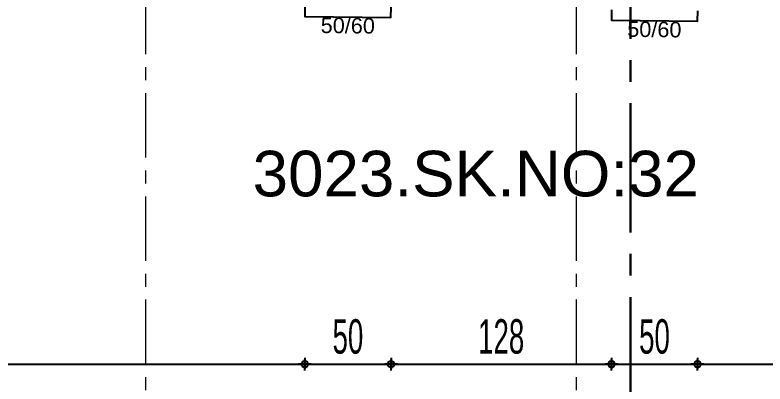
# Model space of a CAD drawing. Extents: x 386248 to 427517, y 4539405 to 4542296.
# Drawn here: x 396937.8 to 397373.1, y 4540017.7 to 4540232 of the extents above; entities that cross this region are included whole.
import ezdxf
from ezdxf.enums import TextEntityAlignment as Align

# ---------------------------------------------------------------- set-up
doc = ezdxf.new("R2010")
doc.units = 0
for name, pattern in [('CENTER', [2, 1.25, -0.25, 0.25, -0.25]), ('CENTER2', [1.125, 0.75, -0.125, 0.125, -0.125]), ('CENTERX2', [4, 2.5, -0.5, 0.5, -0.5])]:
    doc.linetypes.add(name, pattern=pattern)
for name, color, linetype, lineweight in [('AKS', 251, 'CENTERX2', 20), ('GOR1', 51, 'Continuous', 25), ('OLCU10', 2, 'Continuous', 25), ('YAZILAR', 1, 'Continuous', 30), ('ölçü20', 1, 'Continuous', 20)]:
    doc.layers.add(name, color=color, linetype=linetype, lineweight=lineweight)
for name, color, linetype in [('penc-yazi', 7, 'Continuous'), ('pencere', 7, 'Continuous'), ('Standart', 7, 'Continuous')]:
    doc.layers.add(name, color=color, linetype=linetype)
doc.styles.add('RomanSTA', font='')
doc.styles.get("Standard").update_dxf_attribs({"font": 'arial.ttf'})
doc.styles.add('T', font='ISOt.shx', dxfattribs={"width": 0.6})
doc.styles.get('RomanSTA').set_extended_font_data('Arial')
doc.dimstyles.new('DOT2', dxfattribs={"dimtxt": 20, "dimasz": 0.7, "dimexe": 5, "dimexo": 5, "dimgap": 6, "dimtad": 1, "dimdec": 0, "dimdsep": 46, "dimtxsty": 'T', "dimblk1": 'SEL2', "dimblk2": 'SEL2', "dimsah": 1, "dimcen": 0, "dimse1": 1, "dimse2": 1, "dimclrd": 256, "dimclre": 256, "dimclrt": 256, "dimadec": 0, "dimazin": 0, "dimtfac": 1, "dimtdec": 0, "dimtix": 1, "dimtmove": 2, "dimatfit": 3, "dimldrblk": 'SEL2', "dimfxl": 1, "dimtolj": 1, "dimtzin": 0, "dimarcsym": 0})

# ---------------------------------------------------------------- blocks, each defined once
blk = doc.blocks.new('SEL2')
at = {"layer": 'OLCU10'}
for p, q in [((5.25, 0), (-5.25, 0)), ((0, 5.25), (0, -3.95))]:
    blk.add_line(p, q, dxfattribs=at)
blk.add_circle((0, 0), 2.75, dxfattribs=at)
blk = doc.blocks.new('*D2445')
at = {"layer": 'Defpoints', "color": 0}
for p in [(396496.17, 4540282.16), (397106.03, 4540231.22), (397106.03, 4540029.21)]:
    blk.add_point(p, dxfattribs=at)
at = {"layer": 'ölçü20', "lineweight": -2}
blk.add_line((396496.87, 4540029.21), (397105.33, 4540029.21), dxfattribs=at)
at = {"layer": 'ölçü20', "linetype": 'ByBlock', "lineweight": -2, "xscale": 0.7, "yscale": 0.7, "zscale": 0.7, "rotation": 180}
blk.add_blockref('SEL2', (396496.17, 4540029.21), dxfattribs=at)
at = {"layer": 'ölçü20', "linetype": 'ByBlock', "lineweight": -2, "xscale": 0.7, "yscale": 0.7, "zscale": 0.7}
blk.add_blockref('SEL2', (397106.03, 4540029.21), dxfattribs=at)
at = {"layer": 'ölçü20', "insert": (396801.1, 4540045.21), "char_height": 20, "attachment_point": 5, "style": 'T'}
blk.add_mtext('\\A1;610', dxfattribs=at)
blk = doc.blocks.new('*D2446')
at = {"layer": 'Defpoints', "color": 0}
for p in [(397106.03, 4540231.22), (397156.03, 4540230.59), (397156.03, 4540029.21)]:
    blk.add_point(p, dxfattribs=at)
at = {"layer": 'ölçü20', "lineweight": -2}
blk.add_line((397106.73, 4540029.21), (397155.33, 4540029.21), dxfattribs=at)
at = {"layer": 'ölçü20', "linetype": 'ByBlock', "lineweight": -2, "xscale": 0.7, "yscale": 0.7, "zscale": 0.7, "rotation": 180}
blk.add_blockref('SEL2', (397106.03, 4540029.21), dxfattribs=at)
at = {"layer": 'ölçü20', "linetype": 'ByBlock', "lineweight": -2, "xscale": 0.7, "yscale": 0.7, "zscale": 0.7}
blk.add_blockref('SEL2', (397156.03, 4540029.21), dxfattribs=at)
at = {"layer": 'ölçü20', "insert": (397131.03, 4540045.21), "char_height": 20, "attachment_point": 5, "style": 'T'}
blk.add_mtext('\\A1;50', dxfattribs=at)
blk = doc.blocks.new('*D2447')
at = {"layer": 'Defpoints', "color": 0}
for p in [(397156.03, 4540230.59), (397283.93, 4540229), (397283.93, 4540029.21)]:
    blk.add_point(p, dxfattribs=at)
at = {"layer": 'ölçü20', "lineweight": -2}
blk.add_line((397156.73, 4540029.21), (397283.23, 4540029.21), dxfattribs=at)
at = {"layer": 'ölçü20', "linetype": 'ByBlock', "lineweight": -2, "xscale": 0.7, "yscale": 0.7, "zscale": 0.7, "rotation": 180}
blk.add_blockref('SEL2', (397156.03, 4540029.21), dxfattribs=at)
at = {"layer": 'ölçü20', "linetype": 'ByBlock', "lineweight": -2, "xscale": 0.7, "yscale": 0.7, "zscale": 0.7}
blk.add_blockref('SEL2', (397283.93, 4540029.21), dxfattribs=at)
at = {"layer": 'ölçü20', "insert": (397219.98, 4540045.21), "char_height": 20, "attachment_point": 5, "style": 'T'}
blk.add_mtext('\\A1;128', dxfattribs=at)
blk = doc.blocks.new('*D2448')
at = {"layer": 'Defpoints', "color": 0}
for p in [(397283.93, 4540229), (397333.93, 4540228.37), (397333.93, 4540029.21)]:
    blk.add_point(p, dxfattribs=at)
at = {"layer": 'ölçü20', "lineweight": -2}
blk.add_line((397284.63, 4540029.21), (397333.23, 4540029.21), dxfattribs=at)
at = {"layer": 'ölçü20', "linetype": 'ByBlock', "lineweight": -2, "xscale": 0.7, "yscale": 0.7, "zscale": 0.7, "rotation": 180}
blk.add_blockref('SEL2', (397283.93, 4540029.21), dxfattribs=at)
at = {"layer": 'ölçü20', "linetype": 'ByBlock', "lineweight": -2, "xscale": 0.7, "yscale": 0.7, "zscale": 0.7}
blk.add_blockref('SEL2', (397333.93, 4540029.21), dxfattribs=at)
at = {"layer": 'ölçü20', "insert": (397308.93, 4540045.21), "char_height": 20, "attachment_point": 5, "style": 'T'}
blk.add_mtext('\\A1;50', dxfattribs=at)
blk = doc.blocks.new('*D2449')
at = {"layer": 'Defpoints', "color": 0}
for p in [(397333.93, 4540228.37), (397491.39, 4540226.41), (397491.39, 4540029.21)]:
    blk.add_point(p, dxfattribs=at)
at = {"layer": 'ölçü20', "lineweight": -2}
blk.add_line((397334.63, 4540029.21), (397490.69, 4540029.21), dxfattribs=at)
at = {"layer": 'ölçü20', "linetype": 'ByBlock', "lineweight": -2, "xscale": 0.7, "yscale": 0.7, "zscale": 0.7, "rotation": 180}
blk.add_blockref('SEL2', (397333.93, 4540029.21), dxfattribs=at)
at = {"layer": 'ölçü20', "linetype": 'ByBlock', "lineweight": -2, "xscale": 0.7, "yscale": 0.7, "zscale": 0.7}
blk.add_blockref('SEL2', (397491.39, 4540029.21), dxfattribs=at)
at = {"layer": 'ölçü20', "insert": (397412.66, 4540045.21), "char_height": 20, "attachment_point": 5, "style": 'T'}
blk.add_mtext('\\A1;157', dxfattribs=at)
blk = doc.blocks.new('G$C5DD4B624')
at = {"layer": 'Standart', "color": 2, "linetype": 'CENTER2', "lineweight": 30, "ltscale": 100}
blk.add_lwpolyline([(1065.54, 2101.93), (1065.54, 112.65)], dxfattribs=at)

msp = doc.modelspace()

# ---------------------------------------------------------------- linework, layer by layer
at = {"layer": 'AKS', "linetype": 'CENTER', "ltscale": 30}
for p, q in [((397013.733, 4539849.21), (397013.733, 4541877.375)), ((397263.733, 4539849.21), (397263.733, 4541877.375))]:
    msp.add_line(p, q, dxfattribs=at)
at = {"layer": 'pencere'}
for points in [[(397106.105, 4540237.217), (397106.03, 4540231.217), (397156.026, 4540230.593), (397156.101, 4540236.593)], [(397284.007, 4540234.997), (397283.932, 4540228.997), (397333.928, 4540228.373), (397334.003, 4540234.373)]]:
    msp.add_lwpolyline(points, dxfattribs=at)

# ---------------------------------------------------------------- block references
at = {"layer": 'GOR1'}
msp.add_blockref('G$C5DD4B624', (396229.394, 4539766.311), dxfattribs=at)

# ---------------------------------------------------------------- texts
at = {"layer": 'penc-yazi'}
for p in [(397130.966, 4540225.906), (397308.868, 4540223.686)]:
    msp.add_text('50/60', height=9, rotation=359.2851, dxfattribs=at).set_placement(p, align=Align.MIDDLE_CENTER)
at = {"layer": 'YAZILAR', "color": 0, "style": 'RomanSTA'}
msp.add_text('3023.SK.NO:32', height=26.47628, dxfattribs=at).set_placement((397075.711, 4540126.701))

# ---------------------------------------------------------------- dimensions: what is measured, and where the dimension line sits
at = {"layer": 'ölçü20'}
for base, p1, p2, picture, middle in [((397106.03, 4540029.21), (396496.174, 4540282.164), (397106.03, 4540231.217), '*D2445', (396801.102, 4540045.21)), ((397156.026, 4540029.21), (397106.03, 4540231.217), (397156.026, 4540230.593), '*D2446', (397131.028, 4540045.21)), ((397283.932, 4540029.21), (397156.026, 4540230.593), (397283.932, 4540228.997), '*D2447', (397219.979, 4540045.21)), ((397333.928, 4540029.21), (397283.932, 4540228.997), (397333.928, 4540228.373), '*D2448', (397308.93, 4540045.21)), ((397491.387, 4540029.21), (397333.928, 4540228.373), (397491.387, 4540226.409), '*D2449', (397412.657, 4540045.21))]:
    dim = msp.add_linear_dim(base=base, p1=p1, p2=p2, dimstyle='DOT2', dxfattribs=at)
    dim.commit()
    dim.dimension.update_dxf_attribs({"geometry": picture, "text_midpoint": middle})

doc.saveas('drawing.dxf')
